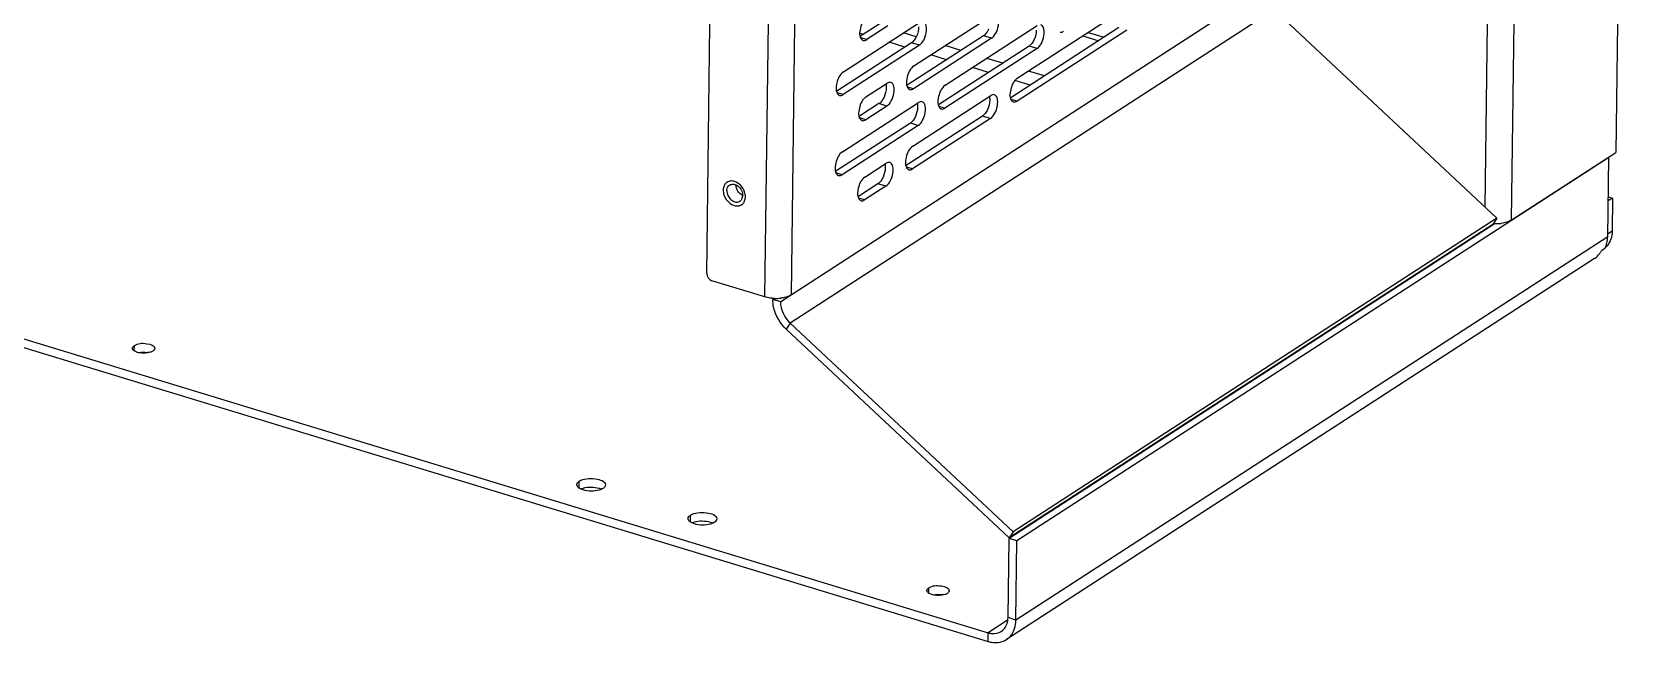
# Model space of a CAD drawing. Header units: millimetres. Extents: x -177 to 18421, y -5017 to 3255.
# Drawn here: x 4791.5 to 4854.4, y 666.7 to 690.7 of the extents above; entities that cross this region are included whole.
import ezdxf

# ---------------------------------------------------------------- set-up
doc = ezdxf.new("R2010")
doc.units = ezdxf.units.MM
doc.header["$LTSCALE"] = 46.255
doc.layers.get('0').update_dxf_attribs({"linetype": 'CONTINUOUS'})
doc.layers.add('02___PRT_ALL_AXES', color=7, linetype='CONTINUOUS')

msp = doc.modelspace()

# ---------------------------------------------------------------- linework, layer by layer
at = {"color": 3, "linetype": 'Continuous'}
for p, q in [((4854.366, 744.469), (4853.616, 685.944)), ((4850.265, 741.813), (4849.515, 683.288)), ((4849.215, 740.993), (4848.483, 683.791)), ((4817.952, 681.196), (4818.53, 726.261)), ((4820.235, 680.275), (4820.818, 725.789)), ((4821.275, 680.355), (4821.858, 725.869)), ((4735.574, 695.239), (4828.989, 666.764)), ((4839.656, 692.26), (4820.858, 680.085)), ((4840.207, 691.537), (4821.233, 679.249)), ((4823.317, 689.105), (4826.306, 691.041)), ((4826.077, 689.335), (4829.135, 691.315)), ((4830.137, 688.848), (4834.446, 691.639)), ((4848.946, 683.357), (4840.207, 691.537)), ((4825.063, 690.904), (4824.229, 690.364)), ((4829.124, 690.417), (4826.066, 688.437)), ((4827.308, 688.574), (4830.922, 690.914)), ((4834.435, 690.741), (4830.126, 687.95)), ((4832.915, 690.647), (4833.538, 690.457)), ((4826.294, 690.143), (4823.306, 688.207)), ((4830.911, 690.016), (4827.297, 687.676)), ((4824.201, 688.119), (4825.035, 688.659)), ((4823.277, 685.963), (4826.265, 687.898)), ((4826.037, 686.192), (4829.095, 688.173)), ((4825.023, 687.761), (4824.189, 687.221)), ((4829.083, 687.275), (4826.025, 685.294)), ((4826.254, 687), (4823.265, 685.065)), ((4824.16, 684.977), (4824.994, 685.517)), ((4853.338, 685.742), (4830.124, 670.707)), ((4849.515, 683.288), (4853.616, 685.944)), ((4853.298, 682.636), (4853.338, 685.742)), ((4824.983, 684.619), (4824.149, 684.079)), ((4853.318, 684.202), (4853.489, 684.15)), ((4853.489, 684.15), (4853.472, 682.848)), ((4848.946, 683.357), (4829.973, 671.069)), ((4853.298, 682.636), (4830.085, 667.602)), ((4852.785, 681.784), (4829.711, 666.84)), ((4853.19, 682.173), (4853.051, 682.083)), ((4820.235, 680.275), (4818.157, 680.909)), ((4829.973, 671.069), (4821.233, 679.249)), ((4830.085, 667.602), (4830.124, 670.707))]:
    msp.add_line(p, q, dxfattribs=at)
at = {"color": 7, "linetype": 'Continuous'}
for p, q in [((4735.578, 695.576), (4828.994, 667.101)), ((4824.093, 690.572), (4823.959, 690.613)), ((4824.752, 690.999), (4823.982, 690.501)), ((4824.229, 690.364), (4823.998, 690.434)), ((4826.169, 690.476), (4825.669, 690.629)), ((4828.812, 690.512), (4825.818, 688.573)), ((4829.124, 690.417), (4828.812, 690.512)), ((4834.123, 690.836), (4829.879, 688.087)), ((4832.706, 690.512), (4833.329, 690.322)), ((4825.983, 690.238), (4823.058, 688.344)), ((4825.729, 690.074), (4825.106, 690.264)), ((4826.294, 690.143), (4825.983, 690.238)), ((4830.599, 690.111), (4827.049, 687.812)), ((4827.928, 689.94), (4827.305, 690.13)), ((4830.911, 690.016), (4830.599, 690.111)), ((4827.365, 689.575), (4826.742, 689.765)), ((4829.001, 689.076), (4828.378, 689.266)), ((4829.564, 689.441), (4828.941, 689.631)), ((4830.637, 688.578), (4830.045, 688.758)), ((4831.2, 688.943), (4830.577, 689.133)), ((4823.306, 688.207), (4823.075, 688.278)), ((4826.066, 688.437), (4825.834, 688.507)), ((4830.126, 687.95), (4829.895, 688.02)), ((4824.711, 687.856), (4823.942, 687.358)), ((4824.189, 687.221), (4823.958, 687.292)), ((4825.023, 687.761), (4824.711, 687.856)), ((4828.772, 687.37), (4825.778, 685.431)), ((4827.297, 687.676), (4827.065, 687.746)), ((4829.083, 687.275), (4828.772, 687.37)), ((4825.942, 687.095), (4823.018, 685.202)), ((4826.254, 687), (4825.942, 687.095)), ((4853.338, 685.742), (4853.314, 685.749)), ((4823.265, 685.065), (4823.034, 685.135)), ((4826.025, 685.294), (4825.794, 685.365)), ((4824.671, 684.714), (4823.902, 684.216)), ((4824.149, 684.079), (4823.918, 684.149)), ((4824.983, 684.619), (4824.671, 684.714)), ((4853.489, 684.15), (4853.316, 684.038)), ((4848.879, 683.151), (4829.813, 670.802)), ((4848.787, 683.113), (4829.813, 670.825)), ((4848.739, 683.06), (4848.715, 683.067)), ((4848.946, 683.357), (4848.787, 683.113)), ((4853.472, 682.848), (4853.299, 682.736)), ((4820.606, 680.219), (4820.547, 680.18)), ((4820.858, 680.085), (4820.547, 680.18)), ((4821.233, 679.249), (4821.074, 679.005)), ((4829.813, 670.825), (4821.074, 679.005)), ((4829.973, 671.069), (4829.813, 670.825)), ((4829.773, 667.697), (4829.813, 670.802)), ((4830.124, 670.707), (4829.813, 670.802)), ((4829.756, 667.595), (4828.994, 667.101)), ((4830.085, 667.602), (4829.773, 667.697)), ((4828.989, 666.764), (4828.994, 667.101))]:
    msp.add_line(p, q, dxfattribs=at)
at = {"color": 3, "linetype": 'Continuous'}
msp.add_lwpolyline([(4820.271, 680.265), (4820.253, 680.27), (4820.235, 680.275)], dxfattribs=at)
for centre, radius, start, end in [((4849.465, 684.414), 1.409, 242.70585, 243.79115), ((4848.909, 684.825), 1.677, 267.74392, 268.98769), ((4848.91, 684.807), 1.659, 268.92364, 276.61124), ((4852.762, 682.729), 0.68, 311.48673, 319.2374), ((4852.312, 682.462), 0.831, 324.25553, 332.9039), ((4820.67, 681.887), 1.672, 267.789, 268.56697), ((4820.671, 681.865), 1.65, 268.52772, 276.27988)]:
    msp.add_arc(centre, radius, start, end, dxfattribs=at)
for points, knots in [([(4824.241, 691.262), (4824.097, 691.168), (4823.959, 690.859), (4823.927, 690.474), (4824.034, 690.368)], [0, 0, 0, 0, 0.531434, 1, 1, 1, 1]), ([(4826.294, 690.143), (4826.368, 690.191), (4826.488, 690.362), (4826.595, 690.654), (4826.586, 691.028), (4826.446, 691.07)], [0, 0, 0, 0, 0.257826, 0.570702, 1, 1, 1, 1]), ([(4829.124, 690.417), (4829.197, 690.465), (4829.317, 690.636), (4829.424, 690.928), (4829.415, 691.302), (4829.275, 691.344)], [0, 0, 0, 0, 0.257826, 0.570702, 1, 1, 1, 1]), ([(4830.911, 690.016), (4830.984, 690.064), (4831.104, 690.236), (4831.211, 690.527), (4831.202, 690.901), (4831.062, 690.944)], [0, 0, 0, 0, 0.257826, 0.570702, 1, 1, 1, 1]), ([(4824.034, 690.368), (4824.042, 690.36), (4824.059, 690.347), (4824.079, 690.338), (4824.089, 690.334)], [0, 0, 0, 0, 0.511486, 1, 1, 1, 1]), ([(4826.077, 689.335), (4825.933, 689.241), (4825.796, 688.932), (4825.763, 688.547), (4825.871, 688.441)], [0, 0, 0, 0, 0.531434, 1, 1, 1, 1]), ([(4823.317, 689.105), (4823.173, 689.012), (4823.036, 688.702), (4823.003, 688.318), (4823.111, 688.212)], [0, 0, 0, 0, 0.531434, 1, 1, 1, 1]), ([(4825.023, 687.761), (4825.097, 687.809), (4825.217, 687.981), (4825.324, 688.273), (4825.315, 688.646), (4825.174, 688.689)], [0, 0, 0, 0, 0.257826, 0.570702, 1, 1, 1, 1]), ([(4827.308, 688.574), (4827.164, 688.48), (4827.027, 688.171), (4826.994, 687.786), (4827.102, 687.68)], [0, 0, 0, 0, 0.531434, 1, 1, 1, 1]), ([(4830.137, 688.848), (4829.994, 688.755), (4829.856, 688.445), (4829.824, 688.06), (4829.931, 687.954)], [0, 0, 0, 0, 0.531434, 1, 1, 1, 1]), ([(4823.111, 688.212), (4823.119, 688.204), (4823.136, 688.19), (4823.156, 688.181), (4823.166, 688.178)], [0, 0, 0, 0, 0.511486, 1, 1, 1, 1]), ([(4824.201, 688.119), (4824.057, 688.026), (4823.919, 687.716), (4823.887, 687.332), (4823.994, 687.225)], [0, 0, 0, 0, 0.531434, 1, 1, 1, 1]), ([(4825.871, 688.441), (4825.879, 688.433), (4825.896, 688.419), (4825.916, 688.41), (4825.926, 688.407)], [0, 0, 0, 0, 0.511486, 1, 1, 1, 1]), ([(4826.254, 687), (4826.328, 687.048), (4826.448, 687.22), (4826.555, 687.512), (4826.545, 687.885), (4826.405, 687.928)], [0, 0, 0, 0, 0.257826, 0.570702, 1, 1, 1, 1]), ([(4829.083, 687.275), (4829.157, 687.323), (4829.277, 687.494), (4829.384, 687.786), (4829.375, 688.159), (4829.235, 688.202)], [0, 0, 0, 0, 0.257826, 0.570702, 1, 1, 1, 1]), ([(4829.931, 687.954), (4829.939, 687.946), (4829.956, 687.933), (4829.976, 687.924), (4829.986, 687.921)], [0, 0, 0, 0, 0.511486, 1, 1, 1, 1]), ([(4827.102, 687.68), (4827.109, 687.672), (4827.127, 687.658), (4827.147, 687.649), (4827.157, 687.646)], [0, 0, 0, 0, 0.511486, 1, 1, 1, 1]), ([(4823.994, 687.225), (4824.002, 687.218), (4824.019, 687.204), (4824.039, 687.195), (4824.049, 687.192)], [0, 0, 0, 0, 0.511486, 1, 1, 1, 1]), ([(4826.037, 686.192), (4825.893, 686.099), (4825.755, 685.789), (4825.723, 685.405), (4825.83, 685.298)], [0, 0, 0, 0, 0.531434, 1, 1, 1, 1]), ([(4823.277, 685.963), (4823.133, 685.87), (4822.996, 685.56), (4822.963, 685.175), (4823.071, 685.069)], [0, 0, 0, 0, 0.531434, 1, 1, 1, 1]), ([(4824.983, 684.619), (4825.057, 684.667), (4825.176, 684.838), (4825.284, 685.13), (4825.274, 685.504), (4825.134, 685.546)], [0, 0, 0, 0, 0.257826, 0.570702, 1, 1, 1, 1]), ([(4823.071, 685.069), (4823.078, 685.061), (4823.096, 685.048), (4823.115, 685.039), (4823.126, 685.036)], [0, 0, 0, 0, 0.511486, 1, 1, 1, 1]), ([(4824.16, 684.977), (4824.016, 684.883), (4823.879, 684.574), (4823.846, 684.189), (4823.954, 684.083)], [0, 0, 0, 0, 0.531434, 1, 1, 1, 1]), ([(4825.83, 685.298), (4825.838, 685.291), (4825.855, 685.277), (4825.875, 685.268), (4825.885, 685.265)], [0, 0, 0, 0, 0.511486, 1, 1, 1, 1]), ([(4823.954, 684.083), (4823.962, 684.075), (4823.979, 684.062), (4823.999, 684.053), (4824.009, 684.049)], [0, 0, 0, 0, 0.511486, 1, 1, 1, 1]), ([(4849.515, 683.288), (4849.489, 683.271), (4849.36, 683.204), (4849.215, 683.172), (4849.101, 683.159)], [0, 0, 0, 0, 0.213098, 1, 1, 1, 1]), ([(4829.711, 666.84), (4829.769, 666.878), (4829.991, 667.07), (4830.082, 667.381), (4830.085, 667.602)], [0, 0, 0, 0, 0.23689, 1, 1, 1, 1]), ([(4828.989, 666.764), (4829.053, 666.745), (4829.293, 666.692), (4829.56, 666.743), (4829.711, 666.84)], [0, 0, 0, 0, 0.270244, 1, 1, 1, 1])]:
    msp.add_open_spline(points, degree=3, knots=knots, dxfattribs=at)
at = {"color": 7, "linetype": 'Continuous'}
for points in [[(4826.181, 690.497), (4826.156, 690.442), (4826.126, 690.389), (4826.089, 690.341)], [(4826.266, 690.867), (4826.265, 690.74), (4826.233, 690.612), (4826.181, 690.497)], [(4828.919, 690.615), (4828.889, 690.576), (4828.854, 690.539), (4828.812, 690.512)], [(4829.01, 690.771), (4828.986, 690.716), (4828.955, 690.663), (4828.919, 690.615)], [(4830.883, 690.74), (4830.881, 690.614), (4830.849, 690.486), (4830.797, 690.37)], [(4826.089, 690.341), (4826.059, 690.302), (4826.024, 690.265), (4825.983, 690.238)], [(4830.706, 690.214), (4830.676, 690.175), (4830.64, 690.138), (4830.599, 690.111)], [(4830.797, 690.37), (4830.772, 690.315), (4830.742, 690.262), (4830.706, 690.214)], [(4824.981, 688.626), (4824.992, 688.58), (4824.996, 688.533), (4824.995, 688.485)], [(4824.818, 687.96), (4824.788, 687.92), (4824.753, 687.883), (4824.711, 687.856)], [(4824.91, 688.115), (4824.885, 688.06), (4824.855, 688.007), (4824.818, 687.96)], [(4824.995, 688.485), (4824.994, 688.359), (4824.962, 688.231), (4824.91, 688.115)], [(4829.055, 687.999), (4829.054, 687.872), (4829.022, 687.744), (4828.97, 687.629)], [(4829.041, 688.139), (4829.052, 688.093), (4829.056, 688.046), (4829.055, 687.999)], [(4826.141, 687.354), (4826.116, 687.299), (4826.086, 687.246), (4826.049, 687.199)], [(4826.226, 687.724), (4826.224, 687.598), (4826.193, 687.47), (4826.141, 687.354)], [(4826.212, 687.865), (4826.223, 687.819), (4826.227, 687.771), (4826.226, 687.724)], [(4828.879, 687.473), (4828.848, 687.434), (4828.813, 687.397), (4828.772, 687.37)], [(4828.97, 687.629), (4828.945, 687.574), (4828.915, 687.521), (4828.879, 687.473)], [(4826.049, 687.199), (4826.019, 687.159), (4825.984, 687.122), (4825.942, 687.095)], [(4824.941, 685.483), (4824.952, 685.438), (4824.956, 685.39), (4824.955, 685.343)], [(4824.778, 684.817), (4824.748, 684.778), (4824.713, 684.741), (4824.671, 684.714)], [(4824.869, 684.973), (4824.845, 684.918), (4824.815, 684.865), (4824.778, 684.817)], [(4824.955, 685.343), (4824.953, 685.216), (4824.922, 685.088), (4824.869, 684.973)]]:
    msp.add_open_spline(points, degree=3, dxfattribs=at)
at = {"color": 3, "linetype": 'Continuous'}
for points in [[(4831.813, 690.662), (4831.859, 690.648), (4831.913, 690.666), (4831.953, 690.692)], [(4824.089, 690.334), (4824.135, 690.321), (4824.189, 690.338), (4824.229, 690.364)], [(4825.174, 688.689), (4825.129, 688.703), (4825.075, 688.685), (4825.035, 688.659)], [(4823.166, 688.178), (4823.211, 688.164), (4823.266, 688.182), (4823.306, 688.207)], [(4825.926, 688.407), (4825.971, 688.393), (4826.026, 688.411), (4826.066, 688.437)], [(4826.405, 687.928), (4826.36, 687.942), (4826.305, 687.924), (4826.265, 687.898)], [(4829.235, 688.202), (4829.189, 688.216), (4829.135, 688.198), (4829.095, 688.173)], [(4829.986, 687.921), (4830.032, 687.907), (4830.086, 687.924), (4830.126, 687.95)], [(4827.157, 687.646), (4827.202, 687.632), (4827.257, 687.65), (4827.297, 687.676)], [(4824.049, 687.192), (4824.095, 687.178), (4824.149, 687.195), (4824.189, 687.221)], [(4825.134, 685.546), (4825.089, 685.56), (4825.034, 685.543), (4824.994, 685.517)], [(4823.126, 685.036), (4823.171, 685.022), (4823.225, 685.039), (4823.265, 685.065)], [(4825.885, 685.265), (4825.931, 685.251), (4825.985, 685.268), (4826.025, 685.294)], [(4824.009, 684.049), (4824.055, 684.036), (4824.109, 684.053), (4824.149, 684.079)], [(4853.19, 682.173), (4853.225, 682.242), (4853.251, 682.315), (4853.269, 682.39)], [(4853.269, 682.39), (4853.288, 682.47), (4853.297, 682.553), (4853.298, 682.636)], [(4853.42, 682.537), (4853.389, 682.445), (4853.341, 682.358), (4853.278, 682.285)], [(4853.456, 682.677), (4853.448, 682.629), (4853.436, 682.582), (4853.42, 682.537)], [(4853.472, 682.848), (4853.471, 682.791), (4853.466, 682.733), (4853.456, 682.677)], [(4852.785, 681.785), (4852.863, 681.835), (4852.932, 681.901), (4852.986, 681.976)], [(4817.952, 681.196), (4817.951, 681.079), (4818.045, 680.943), (4818.157, 680.909)], [(4821.275, 680.355), (4821.191, 680.301), (4821.093, 680.269), (4820.995, 680.248)], [(4820.606, 680.216), (4820.493, 680.221), (4820.38, 680.236), (4820.271, 680.265)], [(4820.995, 680.248), (4820.947, 680.238), (4820.899, 680.23), (4820.851, 680.225)], [(4821.233, 679.249), (4821.01, 679.458), (4820.854, 679.78), (4820.858, 680.085)]]:
    msp.add_open_spline(points, degree=3, dxfattribs=at)
at = {"color": 7, "linetype": 'Continuous'}
for points, knots in [([(4819.365, 684.255), (4819.288, 684.29), (4819.156, 684.411), (4819.099, 684.581), (4819.099, 684.665)], [0, 0, 0, 0, 0.500026, 1, 1, 1, 1]), ([(4821.074, 679.005), (4820.832, 679.231), (4820.594, 679.639), (4820.545, 680.075), (4820.547, 680.18)], [0, 0, 0, 0, 0.759407, 1, 1, 1, 1]), ([(4828.994, 667.101), (4829.039, 667.087), (4829.21, 667.05), (4829.4, 667.085), (4829.507, 667.155)], [0, 0, 0, 0, 0.26998, 1, 1, 1, 1]), ([(4829.507, 667.155), (4829.632, 667.236), (4829.752, 667.436), (4829.772, 667.64), (4829.773, 667.697)], [0, 0, 0, 0, 0.724998, 1, 1, 1, 1])]:
    msp.add_open_spline(points, degree=3, knots=knots, dxfattribs=at)
at = {"layer": '02___PRT_ALL_AXES', "color": 7, "linetype": 'Continuous'}
for p, q in [((4818.599, 684.466), (4818.616, 684.477)), ((4795.498, 678.166), (4795.501, 678.369)), ((4812.95, 672.777), (4812.954, 673.049)), ((4817.314, 671.447), (4817.317, 671.719)), ((4826.664, 668.666), (4826.667, 668.869))]:
    msp.add_line(p, q, dxfattribs=at)
at = {"layer": '02___PRT_ALL_AXES', "color": 3, "linetype": 'Continuous'}
for centre, radius, start, end in [((4818.909, 684.527), 0.293, 122.94677, 126.69745), ((4818.91, 684.525), 0.295, 118.97628, 122.94566), ((4818.912, 684.522), 0.299, 114.95606, 118.97531), ((4818.916, 684.514), 0.308, 103.02309, 114.90791), ((4818.919, 684.5), 0.323, 98.06786, 103.06839), ((4818.949, 684.496), 0.344, 147.73242, 155.92925), ((4818.932, 684.506), 0.325, 142.16775, 147.70269), ((4819.152, 684.165), 0.321, 278.06069, 284.32816), ((4819.162, 684.138), 0.293, 302.94617, 307.38687), ((4819.161, 684.139), 0.295, 307.3926, 310.73599), ((4795.877, 677.317), 0.795, 76.41415, 79.90498), ((4827.043, 667.817), 0.795, 76.41415, 79.90498)]:
    msp.add_arc(centre, radius, start, end, dxfattribs=at)
at = {"layer": '02___PRT_ALL_AXES', "color": 7, "linetype": 'Continuous'}
for centre, radius, start, end in [((4818.968, 684.478), 0.216, 132.83856, 135.76662), ((4818.965, 684.481), 0.212, 122.95303, 132.84088), ((4819.141, 684.209), 0.213, 289.99174, 302.87187)]:
    msp.add_arc(centre, radius, start, end, dxfattribs=at)
at = {"layer": '02___PRT_ALL_AXES', "color": 3, "linetype": 'Continuous'}
for points, knots in [([(4818.734, 684.762), (4818.723, 684.754), (4818.702, 684.736), (4818.684, 684.716), (4818.676, 684.705)], [0, 0, 0, 0, 0.497005, 1, 1, 1, 1]), ([(4818.63, 684.275), (4818.651, 684.211), (4818.759, 683.992), (4819.02, 683.821), (4819.197, 683.846)], [0, 0, 0, 0, 0.276148, 1, 1, 1, 1]), ([(4819.231, 683.853), (4819.247, 683.857), (4819.278, 683.868), (4819.307, 683.883), (4819.321, 683.892)], [0, 0, 0, 0, 0.502927, 1, 1, 1, 1]), ([(4819.353, 683.916), (4819.363, 683.925), (4819.382, 683.943), (4819.398, 683.964), (4819.406, 683.975)], [0, 0, 0, 0, 0.496238, 1, 1, 1, 1]), ([(4819.406, 683.975), (4819.413, 683.986), (4819.427, 684.008), (4819.438, 684.032), (4819.442, 684.044)], [0, 0, 0, 0, 0.493896, 1, 1, 1, 1])]:
    msp.add_open_spline(points, degree=3, knots=knots, dxfattribs=at)
for points in [[(4819.041, 684.804), (4818.988, 684.82), (4818.929, 684.827), (4818.874, 684.819)], [(4819.441, 684.39), (4819.381, 684.572), (4819.225, 684.748), (4819.041, 684.804)], [(4818.599, 684.466), (4818.598, 684.401), (4818.61, 684.336), (4818.63, 684.275)], [(4818.635, 684.636), (4818.611, 684.583), (4818.6, 684.524), (4818.599, 684.466)], [(4819.472, 684.2), (4819.473, 684.264), (4819.461, 684.329), (4819.441, 684.39)], [(4819.442, 684.044), (4819.462, 684.093), (4819.471, 684.147), (4819.472, 684.2)], [(4795.662, 678.096), (4795.778, 678.12), (4795.9, 678.121), (4796.016, 678.1)], [(4813.105, 672.779), (4813.305, 672.836), (4813.53, 672.833), (4813.73, 672.773)], [(4813.014, 672.747), (4813.043, 672.76), (4813.074, 672.77), (4813.105, 672.779)], [(4813.73, 672.773), (4813.762, 672.763), (4813.794, 672.751), (4813.825, 672.736)], [(4817.377, 671.417), (4817.407, 671.43), (4817.437, 671.44), (4817.468, 671.449)], [(4817.468, 671.449), (4817.668, 671.506), (4817.894, 671.503), (4818.093, 671.443)], [(4818.093, 671.443), (4818.125, 671.433), (4818.157, 671.421), (4818.188, 671.406)], [(4826.828, 668.595), (4826.944, 668.62), (4827.066, 668.621), (4827.182, 668.6)]]:
    msp.add_open_spline(points, degree=3, dxfattribs=at)
at = {"layer": '02___PRT_ALL_AXES', "color": 7, "linetype": 'Continuous'}
for points, knots in [([(4818.742, 684.439), (4818.741, 684.377), (4818.772, 684.247), (4818.869, 684.114), (4818.971, 684.038), (4819.054, 684.002), (4819.137, 683.99), (4819.19, 684), (4819.214, 684.008)], [0, 0, 0, 0, 0.258485, 0.528672, 0.658837, 0.781056, 0.894283, 1, 1, 1, 1]), ([(4818.742, 684.439), (4818.742, 684.475), (4818.753, 684.545), (4818.79, 684.606), (4818.813, 684.629)], [0, 0, 0, 0, 0.523014, 1, 1, 1, 1]), ([(4818.85, 684.659), (4818.872, 684.674), (4818.925, 684.695), (4819.014, 684.696), (4819.104, 684.668), (4819.219, 684.596), (4819.329, 684.457), (4819.366, 684.317), (4819.365, 684.249)], [0, 0, 0, 0, 0.104499, 0.215014, 0.334952, 0.464329, 0.737174, 1, 1, 1, 1]), ([(4819.257, 684.03), (4819.274, 684.04), (4819.305, 684.067), (4819.351, 684.139), (4819.365, 684.205), (4819.365, 684.249)], [0, 0, 0, 0, 0.234321, 0.476309, 1, 1, 1, 1]), ([(4795.501, 678.369), (4795.64, 678.459), (4795.908, 678.481), (4796.304, 678.373), (4796.302, 678.253)], [0, 0, 0, 0, 0.578847, 1, 1, 1, 1]), ([(4795.447, 678.204), (4795.441, 678.213), (4795.43, 678.233), (4795.427, 678.254), (4795.427, 678.264)], [0, 0, 0, 0, 0.522174, 1, 1, 1, 1]), ([(4796.228, 678.148), (4796.197, 678.128), (4796.032, 678.059), (4795.846, 678.056), (4795.708, 678.08)], [0, 0, 0, 0, 0.208556, 1, 1, 1, 1]), ([(4812.87, 672.864), (4812.866, 672.872), (4812.861, 672.888), (4812.859, 672.906), (4812.859, 672.914)], [0, 0, 0, 0, 0.509909, 1, 1, 1, 1]), ([(4812.954, 673.049), (4813.036, 673.103), (4813.26, 673.158), (4813.592, 673.163), (4813.986, 673.055), (4813.984, 672.9)], [0, 0, 0, 0, 0.264203, 0.581772, 1, 1, 1, 1]), ([(4817.233, 671.534), (4817.229, 671.542), (4817.224, 671.558), (4817.222, 671.576), (4817.222, 671.584)], [0, 0, 0, 0, 0.509909, 1, 1, 1, 1]), ([(4817.317, 671.719), (4817.399, 671.773), (4817.623, 671.828), (4817.955, 671.833), (4818.349, 671.725), (4818.347, 671.569)], [0, 0, 0, 0, 0.264203, 0.581772, 1, 1, 1, 1]), ([(4826.614, 668.704), (4826.607, 668.713), (4826.597, 668.732), (4826.593, 668.754), (4826.593, 668.764)], [0, 0, 0, 0, 0.522174, 1, 1, 1, 1]), ([(4826.667, 668.869), (4826.806, 668.959), (4827.074, 668.981), (4827.47, 668.873), (4827.468, 668.753)], [0, 0, 0, 0, 0.578847, 1, 1, 1, 1]), ([(4827.394, 668.648), (4827.363, 668.627), (4827.198, 668.559), (4827.012, 668.556), (4826.874, 668.58)], [0, 0, 0, 0, 0.208556, 1, 1, 1, 1])]:
    msp.add_open_spline(points, degree=3, knots=knots, dxfattribs=at)
for points in [[(4795.427, 678.264), (4795.428, 678.307), (4795.465, 678.346), (4795.501, 678.369)], [(4795.546, 678.13), (4795.509, 678.147), (4795.472, 678.171), (4795.447, 678.204)], [(4795.708, 678.08), (4795.653, 678.09), (4795.597, 678.105), (4795.546, 678.13)], [(4796.302, 678.253), (4796.301, 678.21), (4796.264, 678.171), (4796.228, 678.148)], [(4812.859, 672.914), (4812.86, 672.969), (4812.908, 673.019), (4812.954, 673.049)], [(4812.953, 672.774), (4812.919, 672.797), (4812.886, 672.827), (4812.87, 672.864)], [(4813.984, 672.9), (4813.983, 672.844), (4813.935, 672.794), (4813.889, 672.764)], [(4813.109, 672.704), (4813.054, 672.721), (4813.001, 672.743), (4812.953, 672.774)], [(4813.734, 672.698), (4813.533, 672.641), (4813.308, 672.643), (4813.109, 672.704)], [(4813.889, 672.764), (4813.842, 672.734), (4813.788, 672.713), (4813.734, 672.698)], [(4817.222, 671.584), (4817.223, 671.639), (4817.271, 671.689), (4817.317, 671.719)], [(4818.347, 671.569), (4818.346, 671.514), (4818.298, 671.464), (4818.252, 671.434)], [(4817.317, 671.444), (4817.283, 671.467), (4817.25, 671.497), (4817.233, 671.534)], [(4817.472, 671.374), (4817.418, 671.391), (4817.364, 671.413), (4817.317, 671.444)], [(4818.097, 671.368), (4817.896, 671.311), (4817.671, 671.313), (4817.472, 671.374)], [(4818.252, 671.434), (4818.205, 671.404), (4818.151, 671.383), (4818.097, 671.368)], [(4826.593, 668.764), (4826.594, 668.807), (4826.631, 668.846), (4826.667, 668.869)], [(4826.713, 668.629), (4826.675, 668.647), (4826.638, 668.671), (4826.614, 668.704)], [(4826.874, 668.58), (4826.819, 668.59), (4826.763, 668.605), (4826.713, 668.629)], [(4827.468, 668.753), (4827.467, 668.71), (4827.43, 668.671), (4827.394, 668.648)]]:
    msp.add_open_spline(points, degree=3, dxfattribs=at)

doc.saveas('drawing.dxf')
